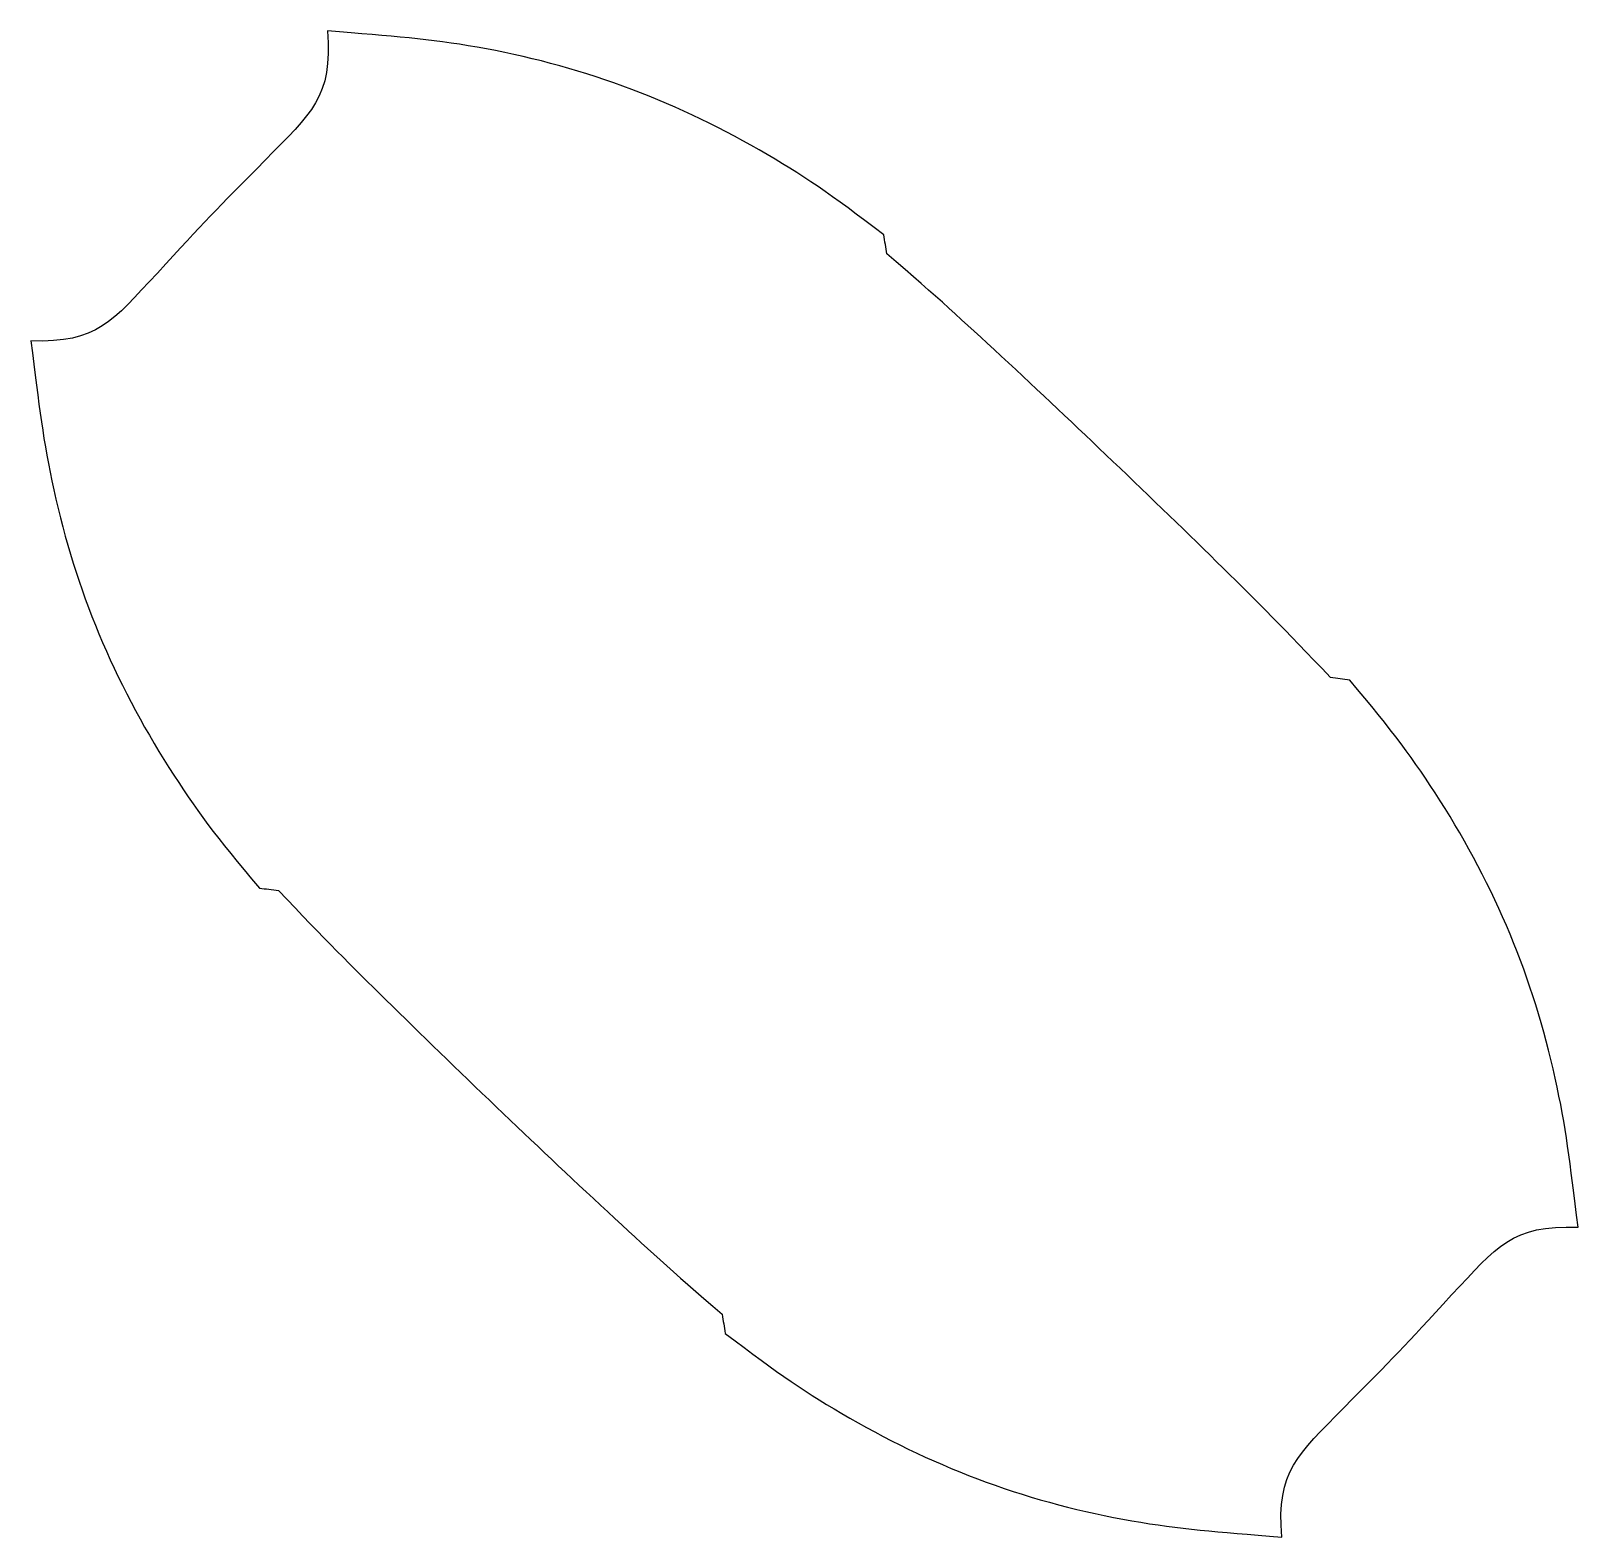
# Model space of a CAD drawing. Header units: millimetres. Extents: x -51 to 69, y -63 to 54.
import ezdxf

# ---------------------------------------------------------------- set-up
doc = ezdxf.new("R2010")
doc.units = ezdxf.units.MM

msp = doc.modelspace()

# ---------------------------------------------------------------- linework, layer by layer
at = {"color": 7, "linetype": 'Continuous', "lineweight": 25}
for points in [[(-28, 54.2), (-27.58, 49.02), (-29.25, 47.84), (-32.84, 44.15)], [(-32.84, 44.15), (-36.65, 40.33), (-37.58, 39.35), (-41.22, 35.37)], [(15.49, 36.87), (15.41, 37.36), (15.33, 37.85), (15.24, 38.35)], [(-41.22, 35.37), (-44.75, 31.63), (-45.86, 29.91), (-51.05, 30.11)], [(51.47, 3.74), (50.97, 3.8), (50.47, 3.87), (49.98, 3.93)], [(-33.29, -12.43), (-32.8, -12.49), (-32.3, -12.55), (-31.8, -12.61)], [(59.39, -44.05), (62.92, -40.31), (64.03, -38.59), (69.22, -38.79)], [(51.01, -52.82), (54.82, -49), (55.75, -48.03), (59.39, -44.05)], [(2.68, -45.56), (2.76, -46.05), (2.85, -46.54), (2.93, -47.04)], [(46.18, -62.87), (45.76, -57.7), (47.43, -56.52), (51.01, -52.82)]]:
    msp.add_open_spline(points, degree=3, dxfattribs=at)
for points in [[(15.24, 38.35), (11.11, 41.51), (8.98, 42.98), (2.15, 46.91), (-1.35, 48.56), (-8.72, 51.26), (-12.55, 52.27), (-20.15, 53.59), (-22.81, 53.77), (-28, 54.2)], [(49.98, 3.93), (46.34, 7.78), (44.3, 9.8), (38.95, 15.08), (35.99, 17.94), (30.14, 23.53), (27.41, 26.11), (21.35, 31.72), (19.52, 33.41), (15.49, 36.87)], [(-51.05, 30.11), (-50.39, 24.93), (-50.12, 22.38), (-48.42, 14.65), (-47.26, 10.93), (-44.26, 3.74), (-42.41, 0.23), (-38.24, -6.33), (-36.65, -8.44), (-33.29, -12.43)], [(69.22, -38.79), (68.56, -33.61), (68.29, -31.06), (66.59, -23.33), (65.43, -19.62), (62.43, -12.42), (60.58, -8.91), (56.41, -2.36), (54.82, -0.25), (51.47, 3.74)], [(-31.8, -12.61), (-28.17, -16.47), (-26.13, -18.48), (-20.77, -23.76), (-17.82, -26.63), (-11.96, -32.22), (-9.24, -34.8), (-3.17, -40.41), (-1.34, -42.1), (2.68, -45.56)], [(2.93, -47.04), (7.07, -50.2), (9.19, -51.66), (16.03, -55.6), (19.53, -57.25), (26.9, -59.95), (30.73, -60.95), (38.33, -62.27), (40.99, -62.44), (46.18, -62.87)]]:
    msp.add_open_spline(points, degree=3, knots=[0, 0, 0, 0, 0.25, 0.25, 0.5, 0.5, 0.75, 0.75, 1, 1, 1, 1], dxfattribs=at)

doc.saveas('drawing.dxf')
